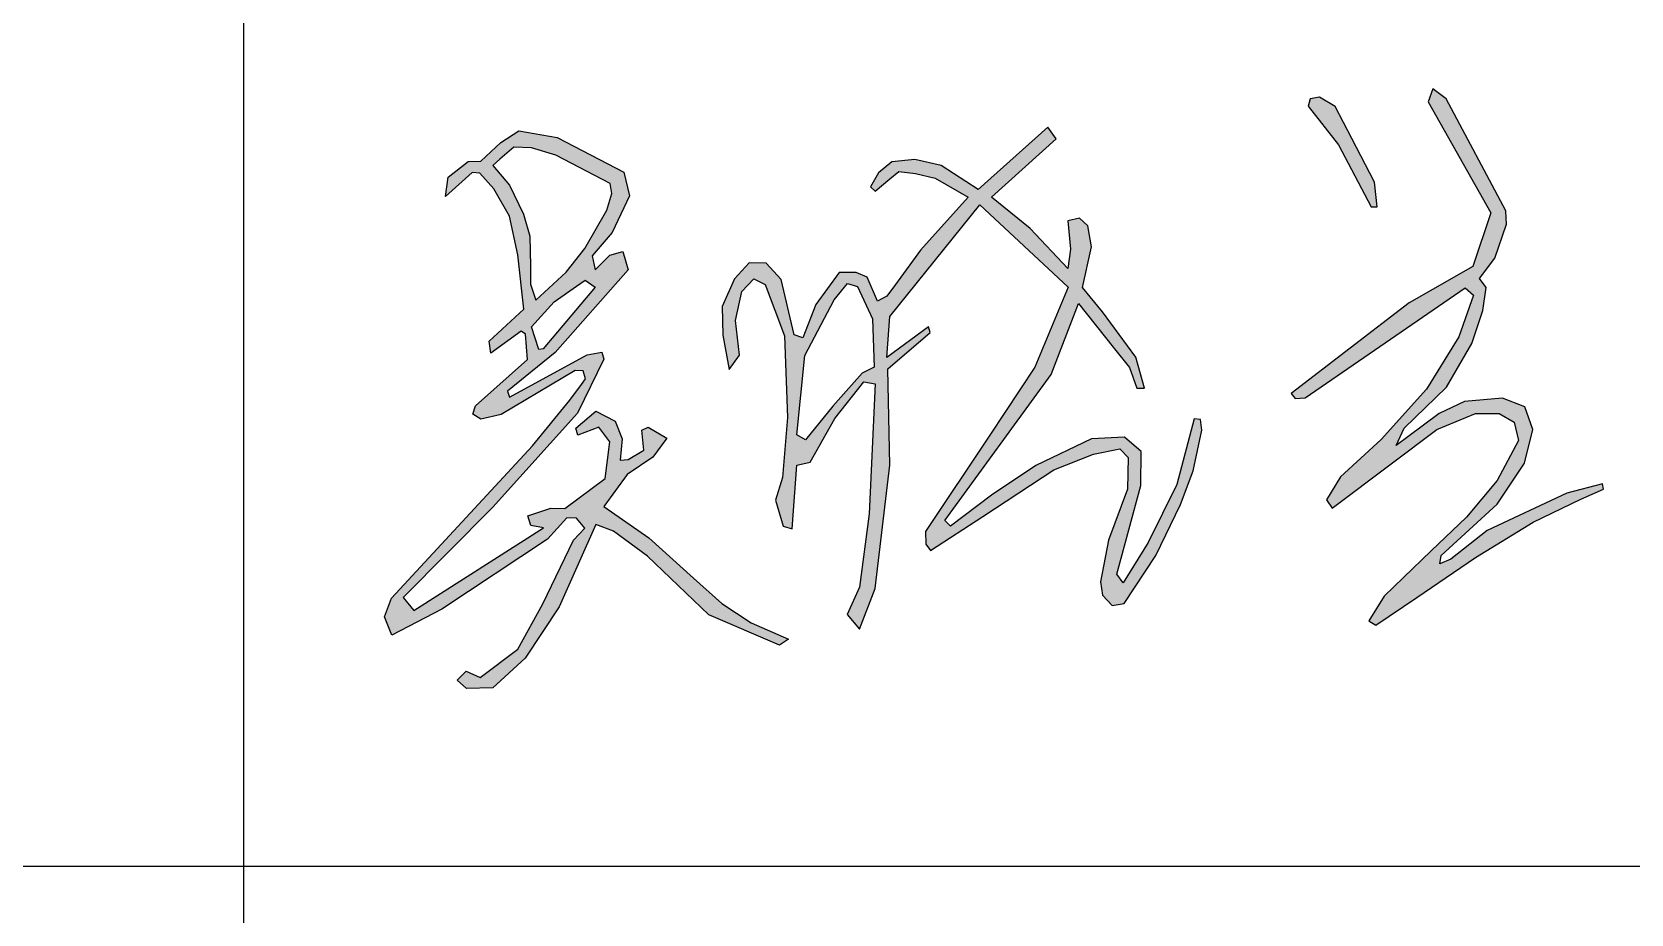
# Model space of a CAD drawing. Extents: x 1751103 to 2598738, y -609732 to 659428.
# Drawn here: x 2159656 to 2161418, y 135392 to 136364 of the extents above; entities that cross this region are included whole.
import ezdxf

# ---------------------------------------------------------------- set-up
doc = ezdxf.new("R2010")
doc.units = 0
doc.header["$LTSCALE"] = 1000
doc.header["$MEASUREMENT"] = 0
doc.layers.get('0').update_dxf_attribs({"linetype": 'CONTINUOUS'})
doc.layers.add('PUB_TITLE', color=4, linetype='CONTINUOUS')

msp = doc.modelspace()

# ---------------------------------------------------------------- hatches: boundary and pattern name
h = msp.add_hatch(color=256)
h.paths.add_polyline_path([(2161214.5, 136290.7), (2161200.1, 136301.6), (2161194.8, 136287.1), (2161264, 136164.8), (2161244.2, 136105.8), (2161173.9, 136065.9), (2161043.7, 135965.8), (2161048.1, 135960.4), (2161059.2, 135960.9), (2161235.4, 136082.3), (2161244.6, 136074.1), (2161228.6, 136028.1), (2161192.8, 135970.6), (2161142.9, 135915.2), (2161098.3, 135874.1), (2161082.8, 135848.5), (2161089.1, 135839.3), (2161154, 135888.2), (2161204.4, 135926.1), (2161247.1, 135943.8), (2161273.2, 135943.8), (2161289.6, 135934.2), (2161294.5, 135913.9), (2161270.8, 135869.9), (2161236.9, 135829.5), (2161198.1, 135792.3), (2161167.6, 135762.9), (2161146.2, 135742.3), (2161129.4, 135715.4), (2161137.2, 135710.6), (2161182.2, 135741), (2161247.1, 135785), (2161310.7, 135824.1), (2161362.9, 135849.5), (2161388, 135860.3), (2161387, 135866.4), (2161347.7, 135855.9), (2161259.8, 135814.9), (2161219.8, 135783.1), (2161207.6, 135778), (2161209, 135787.1), (2161271, 135844), (2161300.9, 135889.1), (2161310.1, 135926.2), (2161301.3, 135951), (2161276.8, 135960.8), (2161234.8, 135957.1), (2161207, 135943.8), (2161172.4, 135918.1), (2161159.4, 135908.5), (2161168.3, 135927.6), (2161215.1, 135972.6), (2161242.9, 136020.9), (2161255.2, 136057.1), (2161258.9, 136082.6), (2161251.4, 136092.4), (2161268.4, 136114.9), (2161281, 136152.6), (2161280.3, 136167.1)])
h.paths.add_polyline_path([(2161075.1, 136292.5), (2161064.7, 136290.6), (2161062.6, 136282.3), (2161095.9, 136239.7), (2161131.9, 136171.7), (2161138.6, 136171.7), (2161135.8, 136198.6), (2161110.8, 136246.8), (2161092.4, 136282.1)], flags=17)
h.paths.add_polyline_path([(2160538.6, 135951.8), (2160508.7, 135914.6), (2160499.1, 135920.1), (2160507.7, 136007.7), (2160540.1, 136068.9), (2160554.9, 136086.9), (2160565.9, 136083.7), (2160582.6, 136048.2), (2160584.4, 135994.7), (2160571.2, 135988.3)], flags=16)
h.paths.add_polyline_path([(2160417.4, 136030), (2160424.5, 135992.2), (2160435.9, 136008), (2160431.5, 136046.1), (2160438.4, 136078.2), (2160451.8, 136092), (2160464.1, 136086.1), (2160485.4, 136029.3), (2160488.9, 135939.3), (2160483.4, 135873.3), (2160475.5, 135848.1), (2160483.9, 135819.4), (2160493.8, 135816.5), (2160499.2, 135886.7), (2160513.6, 135890.1), (2160540.8, 135938.1), (2160573, 135978.6), (2160585.3, 135976.6), (2160578.9, 135833.3), (2160568, 135752.5), (2160554.6, 135722.3), (2160568, 135706), (2160585.3, 135751), (2160601.7, 135886.7), (2160599.3, 135992.9), (2160646.1, 136033.1), (2160644, 136039.3), (2160598.3, 136005.4), (2160601.4, 136050.7), (2160700.8, 136173.9), (2160798.2, 136082.9), (2160761.3, 135994.9), (2160711.6, 135920), (2160641, 135813.8), (2160641.2, 135799.8), (2160646.5, 135792.9), (2160703.9, 135830.4), (2160782.4, 135881.7), (2160825.9, 135898.8), (2160855.1, 135904.9), (2160864.3, 135895.4), (2160863.5, 135860.2), (2160842.5, 135804.3), (2160833.7, 135758.4), (2160836, 135743.5), (2160846.7, 135732), (2160859.7, 135734.3), (2160894.5, 135787.1), (2160921.7, 135843.4), (2160935.7, 135880.6), (2160945.5, 135925.4), (2160944, 135937.1), (2160936.8, 135937.8), (2160918, 135865.5), (2160886.3, 135801.5), (2160858.8, 135757.3), (2160851.6, 135766.7), (2160878, 135864.4), (2160878.4, 135902), (2160860.3, 135917.8), (2160823.7, 135916), (2160762.3, 135886.6), (2160713.7, 135853.9), (2160668.5, 135819.6), (2160662.1, 135825.7), (2160779.3, 135986.8), (2160809.3, 136064.9), (2160847.7, 136016.9), (2160865.8, 135994.4), (2160873.9, 135971.5), (2160882.2, 135971.5), (2160872.6, 136006), (2160835.8, 136055.9), (2160813.8, 136082.5), (2160823.8, 136127.4), (2160819.7, 136150.7), (2160810.5, 136159), (2160797.6, 136156.1), (2160800.6, 136124.9), (2160797.6, 136103.7), (2160756.1, 136147.7), (2160713.4, 136182), (2160784.9, 136246.6), (2160775.8, 136259.4), (2160698.7, 136190.6), (2160658, 136217), (2160629.2, 136223.8), (2160603.6, 136221.3), (2160588.9, 136209.1), (2160580.2, 136193.6), (2160585.2, 136188.9), (2160601.5, 136202.3), (2160611.4, 136210.4), (2160629.9, 136208.4), (2160651.4, 136203.2), (2160687.8, 136182.2), (2160635.3, 136123.9), (2160607.8, 136085.8), (2160598.4, 136072.9), (2160588.1, 136067.7), (2160576.7, 136093.9), (2160564.6, 136099.2), (2160545.7, 136099.2), (2160519.9, 136063.8), (2160505.8, 136027.2), (2160496.2, 136030.3), (2160481.7, 136091.3), (2160465.1, 136109.4), (2160446.4, 136109.7), (2160430.2, 136092), (2160416.6, 136061.5)])
h.paths.add_polyline_path([(2160214.7, 136014.2), (2160206.5, 136039.4), (2160231.5, 136066.9), (2160256.3, 136084.2), (2160265.6, 136090.7), (2160276.8, 136082.9), (2160219.5, 136015.2)], flags=16)
h.paths.add_polyline_path([(2160205.6, 136086.3), (2160211.3, 136068.5), (2160244.9, 136099.6), (2160265.3, 136125.5), (2160289.8, 136168), (2160295.2, 136186.2), (2160293.5, 136197.2), (2160233.6, 136228.6), (2160206.7, 136236.7), (2160187.1, 136237.2), (2160171.9, 136224), (2160163.9, 136217.1), (2160182.5, 136195.3), (2160198, 136163.6), (2160204.7, 136139.1), (2160205.4, 136106.3)], flags=16)
h.paths.add_polyline_path([(2160141.2, 136209.3), (2160112, 136182.8), (2160114.7, 136204.4), (2160136.9, 136221.4), (2160150.8, 136221.8), (2160172.7, 136242.5), (2160192.5, 136255.2), (2160235, 136248), (2160308.4, 136209.9), (2160314.8, 136183.8), (2160295.7, 136143.3), (2160273.5, 136117.5), (2160276.7, 136102.1), (2160292.9, 136118.3), (2160307.2, 136122.3), (2160313.1, 136102.1), (2160232.8, 136010.9), (2160180.3, 135968.4), (2160182.5, 135961.9), (2160267.9, 136008.3), (2160284.1, 136011.3), (2160286.3, 136003.5), (2160257.2, 135944), (2160163.7, 135840.2), (2160065.3, 135740.8), (2160076.8, 135726.5), (2160219.8, 135817.7), (2160206, 135820.4), (2160202.7, 135830.8), (2160228, 135839.6), (2160243.4, 135839.1), (2160288, 135872), (2160292.9, 135912.7), (2160280.8, 135928.6), (2160257.7, 135919.8), (2160255.5, 135927.5), (2160277.5, 135946.2), (2160298.9, 135935.2), (2160306.6, 135916), (2160304.4, 135892.3), (2160313.2, 135892.9), (2160330.3, 135903.3), (2160328.1, 135925.3), (2160335.2, 135928.6), (2160355.6, 135916.5), (2160340.2, 135895.6), (2160312.1, 135876.4), (2160286.3, 135841.3), (2160335.8, 135806.7), (2160385.3, 135762.2), (2160416.3, 135734.3), (2160448.6, 135713.1), (2160489.8, 135694.9), (2160479.9, 135688.4), (2160401.9, 135721.9), (2160334.3, 135786.7), (2160296.9, 135814.1), (2160277.6, 135821.3), (2160237, 135730.6), (2160199.6, 135674.1), (2160164.1, 135641.3), (2160134.9, 135640.5), (2160124.8, 135649.7), (2160134.5, 135659.7), (2160149.9, 135652.8), (2160191.5, 135684), (2160219.2, 135733.9), (2160253.1, 135804.3), (2160265.5, 135817.4), (2160256.2, 135828.5), (2160245.4, 135828.9), (2160224.3, 135805.4), (2160107.9, 135728.1), (2160052.8, 135699.6), (2160044.8, 135719.6), (2160052.5, 135740.4), (2160207.7, 135908), (2160248.9, 135958.6), (2160261.6, 135975.7), (2160266.3, 135982), (2160263.7, 135990.6), (2160254.6, 135991), (2160173.1, 135942.7), (2160150.8, 135937.6), (2160142, 135943), (2160145, 135952.2), (2160202.2, 136003.3), (2160200.2, 136031.3), (2160195.2, 136034.6), (2160161.8, 136010.3), (2160159.8, 136023.3), (2160198.2, 136058.6), (2160191.4, 136118.7), (2160182.3, 136161.3), (2160165.3, 136191.5), (2160149.7, 136208.5)])

# ---------------------------------------------------------------- linework, layer by layer
for p, q in [((2161064.7, 136290.6), (2161062.6, 136282.3)), ((2161075.1, 136292.5), (2161064.7, 136290.6)), ((2161092.4, 136282.1), (2161075.1, 136292.5)), ((2161200.1, 136301.6), (2161194.8, 136287.1)), ((2161214.5, 136290.7), (2161200.1, 136301.6)), ((2161280.3, 136167.1), (2161214.5, 136290.7)), ((2161062.6, 136282.3), (2161095.9, 136239.7)), ((2161110.8, 136246.8), (2161092.4, 136282.1)), ((2161194.8, 136287.1), (2161264, 136164.8)), ((2160172.7, 136242.5), (2160192.5, 136255.2)), ((2160192.5, 136255.2), (2160235, 136248)), ((2160775.8, 136259.4), (2160698.7, 136190.6)), ((2160784.9, 136246.6), (2160775.8, 136259.4)), ((2160150.8, 136221.8), (2160172.7, 136242.5)), ((2160187.1, 136237.2), (2160171.9, 136224)), ((2160206.7, 136236.7), (2160187.1, 136237.2)), ((2160235, 136248), (2160308.4, 136209.9)), ((2160713.4, 136182), (2160784.9, 136246.6)), ((2161095.9, 136239.7), (2161131.9, 136171.7)), ((2161135.8, 136198.6), (2161110.8, 136246.8)), ((2160114.7, 136204.4), (2160136.9, 136221.4)), ((2160136.9, 136221.4), (2160150.8, 136221.8)), ((2160171.9, 136224), (2160163.9, 136217.1)), ((2160233.6, 136228.6), (2160206.7, 136236.7)), ((2160293.5, 136197.2), (2160233.6, 136228.6)), ((2160603.6, 136221.3), (2160588.9, 136209.1)), ((2160629.2, 136223.8), (2160603.6, 136221.3)), ((2160658, 136217), (2160629.2, 136223.8)), ((2160141.2, 136209.3), (2160112, 136182.8)), ((2160112, 136182.8), (2160114.7, 136204.4)), ((2160149.7, 136208.5), (2160141.2, 136209.3)), ((2160165.3, 136191.5), (2160149.7, 136208.5)), ((2160163.9, 136217.1), (2160182.5, 136195.3)), ((2160308.4, 136209.9), (2160314.8, 136183.8)), ((2160588.9, 136209.1), (2160580.2, 136193.6)), ((2160585.2, 136188.9), (2160601.5, 136202.3)), ((2160601.5, 136202.3), (2160611.4, 136210.4)), ((2160611.4, 136210.4), (2160629.9, 136208.4)), ((2160629.9, 136208.4), (2160651.4, 136203.2)), ((2160651.4, 136203.2), (2160687.8, 136182.2)), ((2160698.7, 136190.6), (2160658, 136217)), ((2160182.3, 136161.3), (2160165.3, 136191.5)), ((2160182.5, 136195.3), (2160198, 136163.6)), ((2160289.8, 136168), (2160295.2, 136186.2)), ((2160295.2, 136186.2), (2160293.5, 136197.2)), ((2160580.2, 136193.6), (2160585.2, 136188.9)), ((2161138.6, 136171.7), (2161135.8, 136198.6)), ((2160265.3, 136125.5), (2160289.8, 136168)), ((2160314.8, 136183.8), (2160295.7, 136143.3)), ((2160601.4, 136050.7), (2160700.8, 136173.9)), ((2160687.8, 136182.2), (2160635.3, 136123.9)), ((2160700.8, 136173.9), (2160798.2, 136082.9)), ((2160756.1, 136147.7), (2160713.4, 136182)), ((2161131.9, 136171.7), (2161138.6, 136171.7)), ((2161281, 136152.6), (2161280.3, 136167.1)), ((2160191.4, 136118.7), (2160182.3, 136161.3)), ((2160198, 136163.6), (2160204.7, 136139.1)), ((2160810.5, 136159), (2160797.6, 136156.1)), ((2160797.6, 136156.1), (2160800.6, 136124.9)), ((2160819.7, 136150.7), (2160810.5, 136159)), ((2160823.8, 136127.4), (2160819.7, 136150.7)), ((2161264, 136164.8), (2161244.2, 136105.8)), ((2161268.4, 136114.9), (2161281, 136152.6)), ((2160204.7, 136139.1), (2160205.4, 136106.3)), ((2160295.7, 136143.3), (2160273.5, 136117.5)), ((2160797.6, 136103.7), (2160756.1, 136147.7)), ((2160198.2, 136058.6), (2160191.4, 136118.7)), ((2160244.9, 136099.6), (2160265.3, 136125.5)), ((2160273.5, 136117.5), (2160276.7, 136102.1)), ((2160276.7, 136102.1), (2160292.9, 136118.3)), ((2160292.9, 136118.3), (2160307.2, 136122.3)), ((2160307.2, 136122.3), (2160313.1, 136102.1)), ((2160635.3, 136123.9), (2160607.8, 136085.8)), ((2160800.6, 136124.9), (2160797.6, 136103.7)), ((2160813.8, 136082.5), (2160823.8, 136127.4)), ((2161251.4, 136092.4), (2161268.4, 136114.9)), ((2160205.4, 136106.3), (2160205.6, 136086.3)), ((2160211.3, 136068.5), (2160244.9, 136099.6)), ((2160313.1, 136102.1), (2160232.8, 136010.9)), ((2160446.4, 136109.7), (2160430.2, 136092)), ((2160465.1, 136109.4), (2160446.4, 136109.7)), ((2160481.7, 136091.3), (2160465.1, 136109.4)), ((2160545.7, 136099.2), (2160519.9, 136063.8)), ((2160564.6, 136099.2), (2160545.7, 136099.2)), ((2160576.7, 136093.9), (2160564.6, 136099.2)), ((2161244.2, 136105.8), (2161173.9, 136065.9)), ((2160205.6, 136086.3), (2160211.3, 136068.5)), ((2160276.8, 136082.9), (2160219.5, 136015.2)), ((2160231.5, 136066.9), (2160256.3, 136084.2)), ((2160256.3, 136084.2), (2160265.6, 136090.7)), ((2160265.6, 136090.7), (2160276.8, 136082.9)), ((2160430.2, 136092), (2160416.6, 136061.5)), ((2160438.4, 136078.2), (2160451.8, 136092)), ((2160451.8, 136092), (2160464.1, 136086.1)), ((2160464.1, 136086.1), (2160485.4, 136029.3)), ((2160496.2, 136030.3), (2160481.7, 136091.3)), ((2160540.1, 136068.9), (2160554.9, 136086.9)), ((2160554.9, 136086.9), (2160565.9, 136083.7)), ((2160565.9, 136083.7), (2160582.6, 136048.2)), ((2160588.1, 136067.7), (2160576.7, 136093.9)), ((2160607.8, 136085.8), (2160598.4, 136072.9)), ((2160798.2, 136082.9), (2160761.3, 135994.9)), ((2160835.8, 136055.9), (2160813.8, 136082.5)), ((2161059.2, 135960.9), (2161235.4, 136082.3)), ((2161235.4, 136082.3), (2161244.6, 136074.1)), ((2161258.9, 136082.6), (2161251.4, 136092.4)), ((2161255.2, 136057.1), (2161258.9, 136082.6)), ((2160206.5, 136039.4), (2160231.5, 136066.9)), ((2160416.6, 136061.5), (2160417.4, 136030)), ((2160431.5, 136046.1), (2160438.4, 136078.2)), ((2160519.9, 136063.8), (2160505.8, 136027.2)), ((2160507.7, 136007.7), (2160540.1, 136068.9)), ((2160598.4, 136072.9), (2160588.1, 136067.7)), ((2160779.3, 135986.8), (2160809.3, 136064.9)), ((2160809.3, 136064.9), (2160847.7, 136016.9)), ((2161173.9, 136065.9), (2161043.7, 135965.8)), ((2161244.6, 136074.1), (2161228.6, 136028.1)), ((2160159.8, 136023.3), (2160198.2, 136058.6)), ((2160435.9, 136008), (2160431.5, 136046.1)), ((2160582.6, 136048.2), (2160584.4, 135994.7)), ((2160598.3, 136005.4), (2160601.4, 136050.7)), ((2160872.6, 136006), (2160835.8, 136055.9)), ((2161242.9, 136020.9), (2161255.2, 136057.1)), ((2160195.2, 136034.6), (2160161.8, 136010.3)), ((2160200.2, 136031.3), (2160195.2, 136034.6)), ((2160202.2, 136003.3), (2160200.2, 136031.3)), ((2160214.7, 136014.2), (2160206.5, 136039.4)), ((2160417.4, 136030), (2160424.5, 135992.2)), ((2160485.4, 136029.3), (2160488.9, 135939.3)), ((2160505.8, 136027.2), (2160496.2, 136030.3)), ((2160644, 136039.3), (2160598.3, 136005.4)), ((2160599.3, 135992.9), (2160646.1, 136033.1)), ((2160646.1, 136033.1), (2160644, 136039.3)), ((2161228.6, 136028.1), (2161192.8, 135970.6)), ((2160161.8, 136010.3), (2160159.8, 136023.3)), ((2160232.8, 136010.9), (2160180.3, 135968.4)), ((2160182.5, 135961.9), (2160267.9, 136008.3)), ((2160219.5, 136015.2), (2160214.7, 136014.2)), ((2160267.9, 136008.3), (2160284.1, 136011.3)), ((2160284.1, 136011.3), (2160286.3, 136003.5)), ((2160424.5, 135992.2), (2160435.9, 136008)), ((2160847.7, 136016.9), (2160865.8, 135994.4)), ((2161215.1, 135972.6), (2161242.9, 136020.9)), ((2160145, 135952.2), (2160202.2, 136003.3)), ((2160254.6, 135991), (2160173.1, 135942.7)), ((2160263.7, 135990.6), (2160254.6, 135991)), ((2160286.3, 136003.5), (2160257.2, 135944)), ((2160266.3, 135982), (2160263.7, 135990.6)), ((2160499.1, 135920.1), (2160507.7, 136007.7)), ((2160584.4, 135994.7), (2160571.2, 135988.3)), ((2160601.7, 135886.7), (2160599.3, 135992.9)), ((2160761.3, 135994.9), (2160711.6, 135920)), ((2160865.8, 135994.4), (2160873.9, 135971.5)), ((2160882.2, 135971.5), (2160872.6, 136006)), ((2160248.9, 135958.6), (2160261.6, 135975.7)), ((2160261.6, 135975.7), (2160266.3, 135982)), ((2160571.2, 135988.3), (2160538.6, 135951.8)), ((2160540.8, 135938.1), (2160573, 135978.6)), ((2160573, 135978.6), (2160585.3, 135976.6)), ((2160585.3, 135976.6), (2160578.9, 135833.3)), ((2160662.1, 135825.7), (2160779.3, 135986.8)), ((2161168.3, 135927.6), (2161215.1, 135972.6)), ((2160180.3, 135968.4), (2160182.5, 135961.9)), ((2160207.7, 135908), (2160248.9, 135958.6)), ((2160873.9, 135971.5), (2160882.2, 135971.5)), ((2161043.7, 135965.8), (2161048.1, 135960.4)), ((2161048.1, 135960.4), (2161059.2, 135960.9)), ((2161192.8, 135970.6), (2161142.9, 135915.2)), ((2161234.8, 135957.1), (2161207, 135943.8)), ((2161276.8, 135960.8), (2161234.8, 135957.1)), ((2161301.3, 135951), (2161276.8, 135960.8)), ((2160142, 135943), (2160145, 135952.2)), ((2160150.8, 135937.6), (2160142, 135943)), ((2160173.1, 135942.7), (2160150.8, 135937.6)), ((2160257.2, 135944), (2160163.7, 135840.2)), ((2160255.5, 135927.5), (2160277.5, 135946.2)), ((2160277.5, 135946.2), (2160298.9, 135935.2)), ((2160488.9, 135939.3), (2160483.4, 135873.3)), ((2160538.6, 135951.8), (2160508.7, 135914.6)), ((2160513.6, 135890.1), (2160540.8, 135938.1)), ((2160936.8, 135937.8), (2160918, 135865.5)), ((2160944, 135937.1), (2160936.8, 135937.8)), ((2161207, 135943.8), (2161172.4, 135918.1)), ((2161204.4, 135926.1), (2161247.1, 135943.8)), ((2161247.1, 135943.8), (2161273.2, 135943.8)), ((2161273.2, 135943.8), (2161289.6, 135934.2)), ((2161310.1, 135926.2), (2161301.3, 135951)), ((2160257.7, 135919.8), (2160255.5, 135927.5)), ((2160280.8, 135928.6), (2160257.7, 135919.8)), ((2160257.7, 135919.8), (2160257.7, 135919.8)), ((2160292.9, 135912.7), (2160280.8, 135928.6)), ((2160298.9, 135935.2), (2160306.6, 135916)), ((2160328.1, 135925.3), (2160335.2, 135928.6)), ((2160330.3, 135903.3), (2160328.1, 135925.3)), ((2160335.2, 135928.6), (2160355.6, 135916.5)), ((2160508.7, 135914.6), (2160499.1, 135920.1)), ((2160711.6, 135920), (2160641, 135813.8)), ((2160935.7, 135880.6), (2160945.5, 135925.4)), ((2160945.5, 135925.4), (2160944, 135937.1)), ((2161154, 135888.2), (2161204.4, 135926.1)), ((2161159.4, 135908.5), (2161168.3, 135927.6)), ((2161289.6, 135934.2), (2161294.5, 135913.9)), ((2161300.9, 135889.1), (2161310.1, 135926.2)), ((2160052.5, 135740.4), (2160207.7, 135908)), ((2160288, 135872), (2160292.9, 135912.7)), ((2160306.6, 135916), (2160304.4, 135892.3)), ((2160313.2, 135892.9), (2160330.3, 135903.3)), ((2160355.6, 135916.5), (2160340.2, 135895.6)), ((2160823.7, 135916), (2160762.3, 135886.6)), ((2160860.3, 135917.8), (2160823.7, 135916)), ((2160825.9, 135898.8), (2160855.1, 135904.9)), ((2160855.1, 135904.9), (2160864.3, 135895.4)), ((2160878.4, 135902), (2160860.3, 135917.8)), ((2160878, 135864.4), (2160878.4, 135902)), ((2161142.9, 135915.2), (2161098.3, 135874.1)), ((2161172.4, 135918.1), (2161159.4, 135908.5)), ((2161294.5, 135913.9), (2161270.8, 135869.9)), ((2160304.4, 135892.3), (2160313.2, 135892.9)), ((2160340.2, 135895.6), (2160312.1, 135876.4)), ((2160493.8, 135816.5), (2160499.2, 135886.7)), ((2160499.2, 135886.7), (2160513.6, 135890.1)), ((2160585.3, 135751), (2160601.7, 135886.7)), ((2160762.3, 135886.6), (2160713.7, 135853.9)), ((2160782.4, 135881.7), (2160825.9, 135898.8)), ((2160864.3, 135895.4), (2160863.5, 135860.2)), ((2161089.1, 135839.3), (2161154, 135888.2)), ((2161271, 135844), (2161300.9, 135889.1)), ((2160243.4, 135839.1), (2160288, 135872)), ((2160312.1, 135876.4), (2160286.3, 135841.3)), ((2160483.4, 135873.3), (2160475.5, 135848.1)), ((2160703.9, 135830.4), (2160782.4, 135881.7)), ((2160921.7, 135843.4), (2160935.7, 135880.6)), ((2161098.3, 135874.1), (2161082.8, 135848.5)), ((2161270.8, 135869.9), (2161236.9, 135829.5)), ((2160713.7, 135853.9), (2160668.5, 135819.6)), ((2160863.5, 135860.2), (2160842.5, 135804.3)), ((2160851.6, 135766.7), (2160878, 135864.4)), ((2160918, 135865.5), (2160886.3, 135801.5)), ((2161347.7, 135855.9), (2161259.8, 135814.9)), ((2161310.7, 135824.1), (2161362.9, 135849.5)), ((2161387, 135866.4), (2161347.7, 135855.9)), ((2161362.9, 135849.5), (2161388, 135860.3)), ((2161388, 135860.3), (2161387, 135866.4)), ((2160163.7, 135840.2), (2160065.3, 135740.8)), ((2160202.7, 135830.8), (2160228, 135839.6)), ((2160228, 135839.6), (2160243.4, 135839.1)), ((2160286.3, 135841.3), (2160335.8, 135806.7)), ((2160475.5, 135848.1), (2160483.9, 135819.4)), ((2160578.9, 135833.3), (2160568, 135752.5)), ((2160894.5, 135787.1), (2160921.7, 135843.4)), ((2161082.8, 135848.5), (2161089.1, 135839.3)), ((2161209, 135787.1), (2161271, 135844)), ((2160076.8, 135726.5), (2160219.8, 135817.7)), ((2160206, 135820.4), (2160202.7, 135830.8)), ((2160219.8, 135817.7), (2160206, 135820.4)), ((2160245.4, 135828.9), (2160224.3, 135805.4)), ((2160277.6, 135821.3), (2160237, 135730.6)), ((2160256.2, 135828.5), (2160245.4, 135828.9)), ((2160253.1, 135804.3), (2160265.5, 135817.4)), ((2160265.5, 135817.4), (2160256.2, 135828.5)), ((2160296.9, 135814.1), (2160277.6, 135821.3)), ((2160334.3, 135786.7), (2160296.9, 135814.1)), ((2160483.9, 135819.4), (2160493.8, 135816.5)), ((2160646.5, 135792.9), (2160703.9, 135830.4)), ((2160668.5, 135819.6), (2160662.1, 135825.7)), ((2161236.9, 135829.5), (2161198.1, 135792.3)), ((2161259.8, 135814.9), (2161219.8, 135783.1)), ((2161247.1, 135785), (2161310.7, 135824.1)), ((2160224.3, 135805.4), (2160107.9, 135728.1)), ((2160219.2, 135733.9), (2160253.1, 135804.3)), ((2160335.8, 135806.7), (2160385.3, 135762.2)), ((2160641, 135813.8), (2160641.2, 135799.8)), ((2160641.2, 135799.8), (2160646.5, 135792.9)), ((2160842.5, 135804.3), (2160833.7, 135758.4)), ((2160886.3, 135801.5), (2160858.8, 135757.3)), ((2160401.9, 135721.9), (2160334.3, 135786.7)), ((2160859.7, 135734.3), (2160894.5, 135787.1)), ((2161198.1, 135792.3), (2161167.6, 135762.9)), ((2161182.2, 135741), (2161247.1, 135785)), ((2161207.6, 135778), (2161209, 135787.1)), ((2161219.8, 135783.1), (2161207.6, 135778)), ((2160385.3, 135762.2), (2160416.3, 135734.3)), ((2160858.8, 135757.3), (2160851.6, 135766.7)), ((2161167.6, 135762.9), (2161146.2, 135742.3)), ((2160568, 135752.5), (2160554.6, 135722.3)), ((2160568, 135706), (2160585.3, 135751)), ((2160833.7, 135758.4), (2160836, 135743.5)), ((2160836, 135743.5), (2160846.7, 135732)), ((2160044.8, 135719.6), (2160052.5, 135740.4)), ((2160107.9, 135728.1), (2160052.8, 135699.6)), ((2160065.3, 135740.8), (2160076.8, 135726.5)), ((2160191.5, 135684), (2160219.2, 135733.9)), ((2160237, 135730.6), (2160199.6, 135674.1)), ((2160416.3, 135734.3), (2160448.6, 135713.1)), ((2160846.7, 135732), (2160859.7, 135734.3)), ((2161146.2, 135742.3), (2161129.4, 135715.4)), ((2161137.2, 135710.6), (2161182.2, 135741)), ((2160052.8, 135699.6), (2160044.8, 135719.6)), ((2160479.9, 135688.4), (2160401.9, 135721.9)), ((2160448.6, 135713.1), (2160489.8, 135694.9)), ((2160554.6, 135722.3), (2160568, 135706)), ((2161129.4, 135715.4), (2161137.2, 135710.6)), ((2160489.8, 135694.9), (2160479.9, 135688.4)), ((2160149.9, 135652.8), (2160191.5, 135684)), ((2160199.6, 135674.1), (2160164.1, 135641.3)), ((2160124.8, 135649.7), (2160134.5, 135659.7)), ((2160134.5, 135659.7), (2160149.9, 135652.8)), ((2160134.9, 135640.5), (2160124.8, 135649.7)), ((2160164.1, 135641.3), (2160134.9, 135640.5))]:
    msp.add_line(p, q)
at = {"layer": 'PUB_TITLE', "color": 4}
for p, q in [((2159889.5, 134445), (2159889.5, 141445)), ((2156189.5, 135445), (2161689.5, 135445))]:
    msp.add_line(p, q, dxfattribs=at)

doc.saveas('drawing.dxf')
